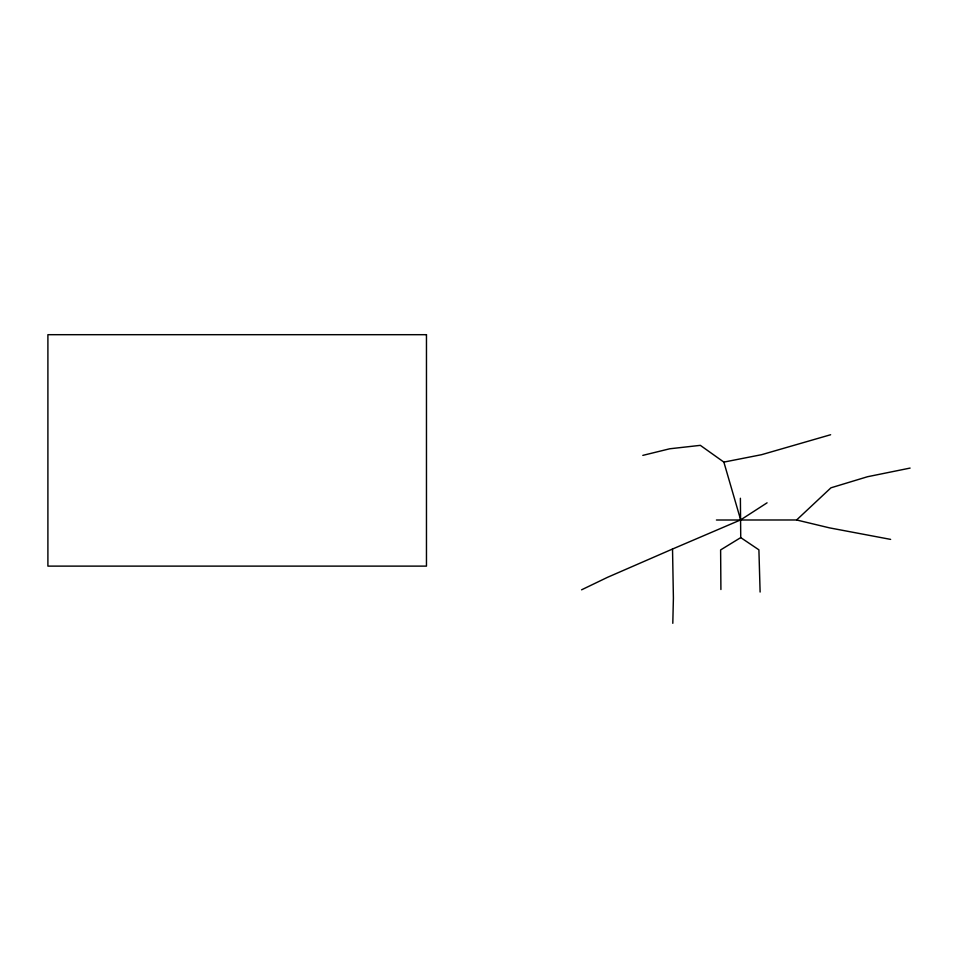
<?xml version="1.0" encoding="UTF-8"?>
<svg xmlns="http://www.w3.org/2000/svg" width="958" height="958" viewBox="0 0 958 958"><rect width="100%" height="100%" fill="white"/><g stroke="black" fill="none" stroke-linecap="round" stroke-linejoin="round"><path stroke-width="1.44" d="M720.907 589.517L720.62 549.928L740.738 537.606L740.39 498.268M672.803 623.311L673.402 598.031L672.528 549.03L740.666 519.883L767.071 502.83M716.428 520.014L796.613 519.978L830.945 487.814L867.529 476.725L910.1 468.079M581.578 589.817L607.504 577.327L672.528 549.03M830.622 434.74L761.574 454.691L723.865 462.103L700.334 445.35L669.726 448.787L642.806 455.385M890.629 539.39L829.568 527.882L796.613 519.978M740.738 537.606L758.904 549.832L760.113 592.044M723.865 462.103L740.666 519.883M426.466 334.689L47.9 334.689L47.9 566.118L426.466 566.118L426.466 334.689"/></g></svg>
